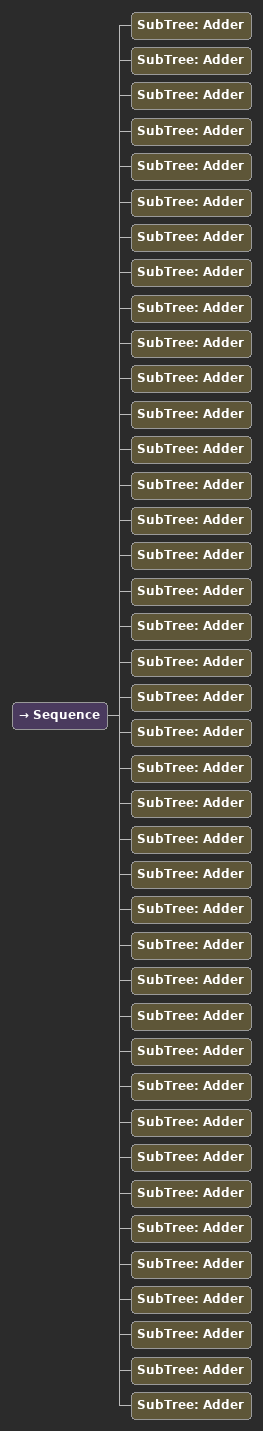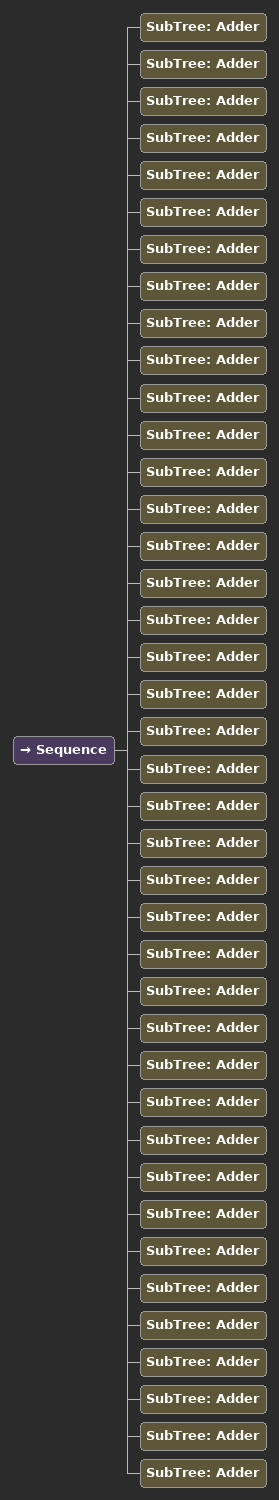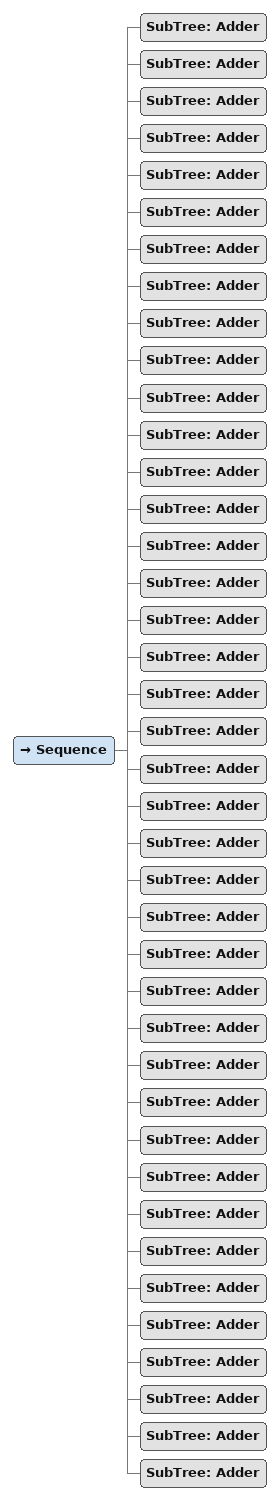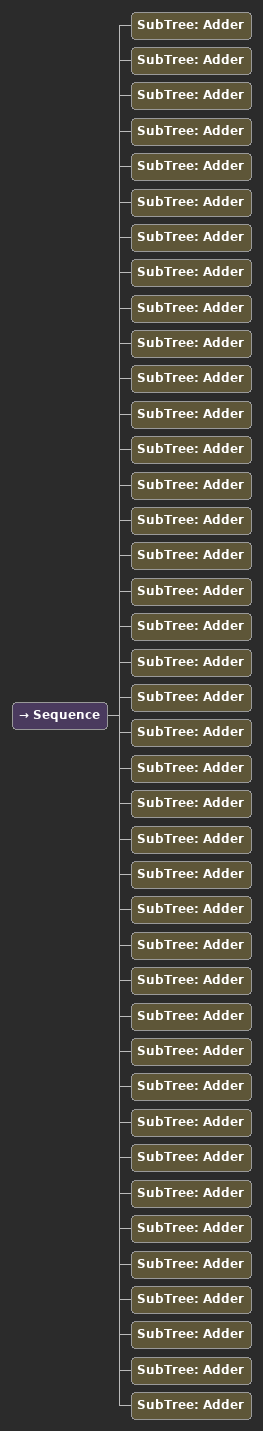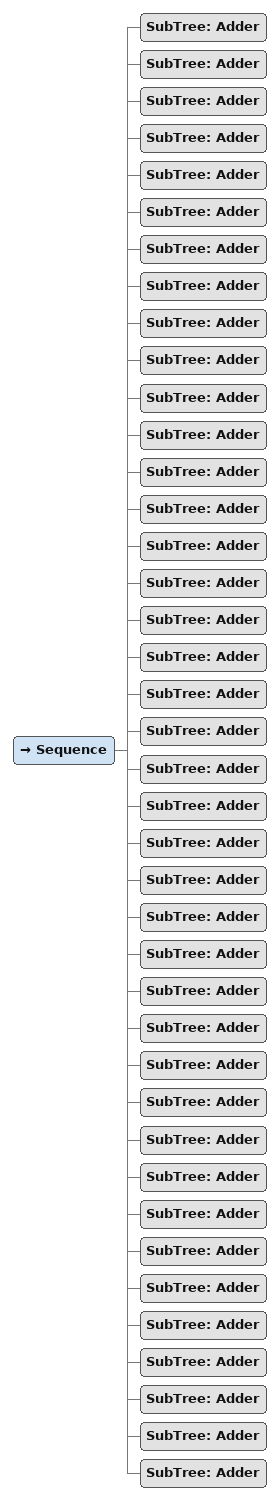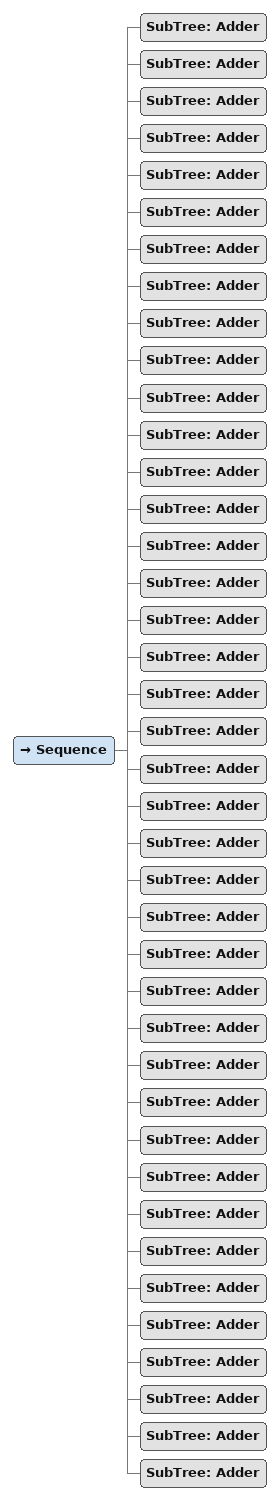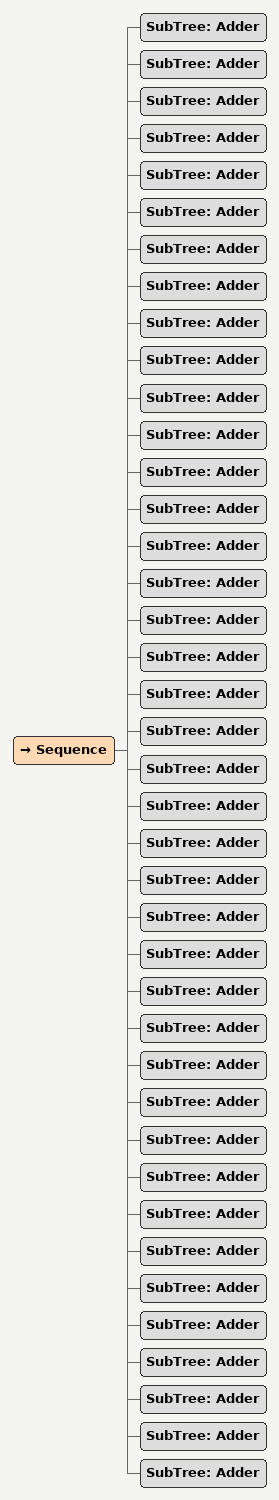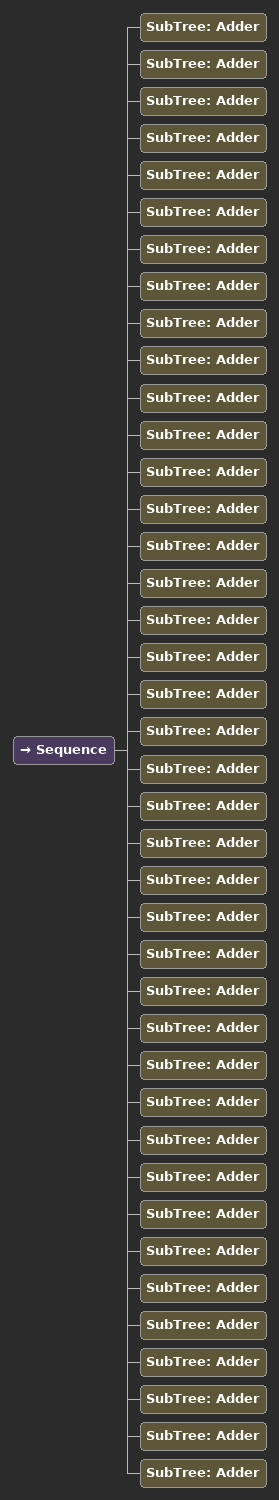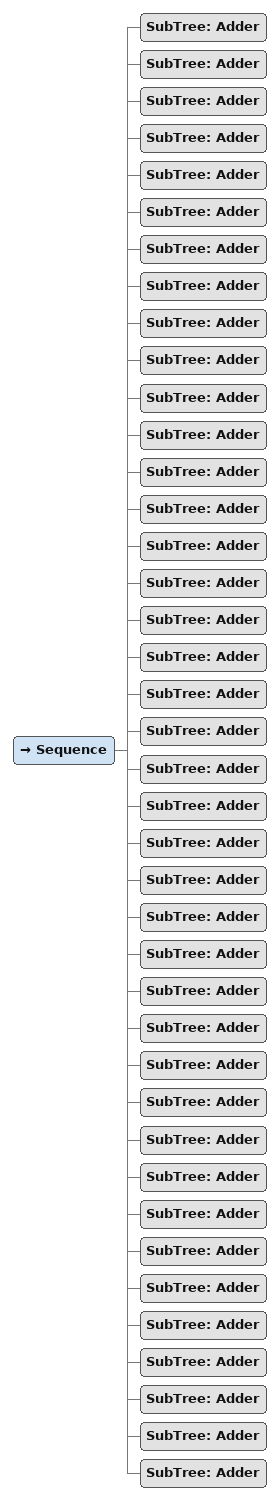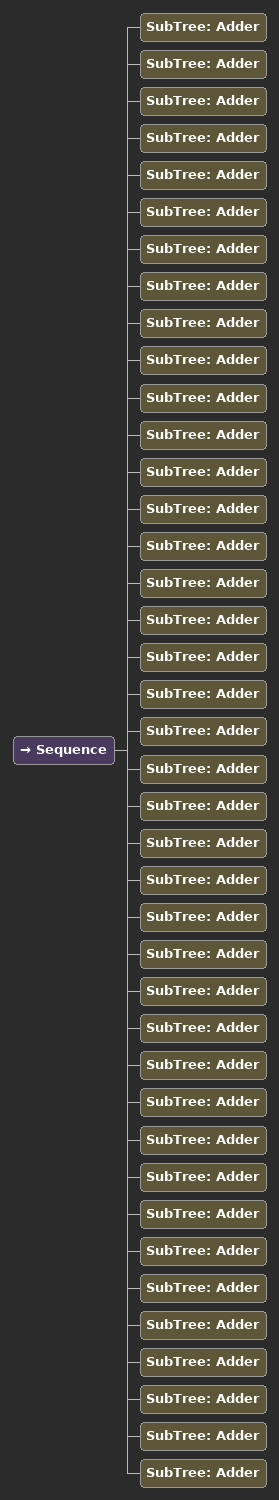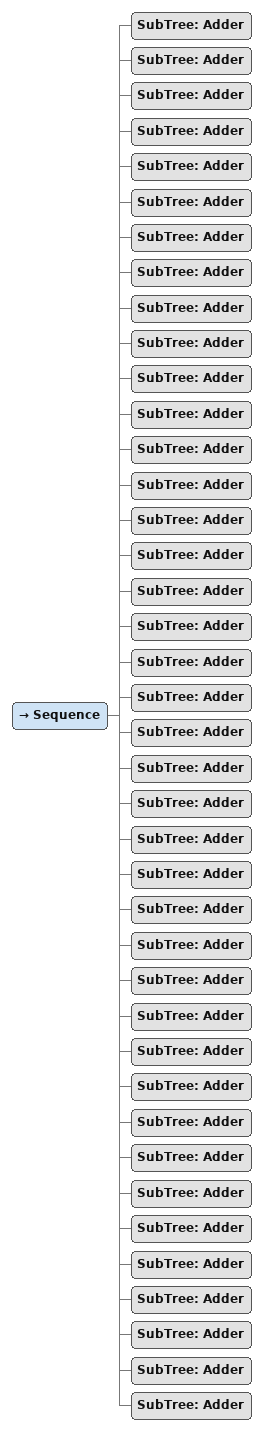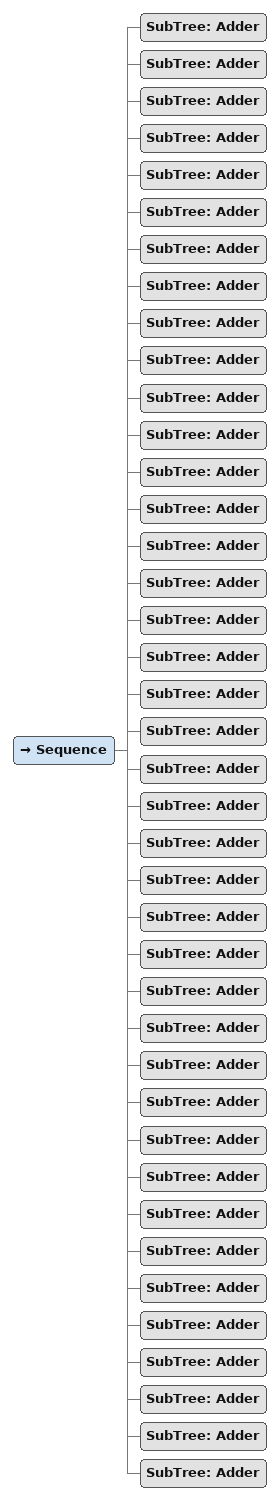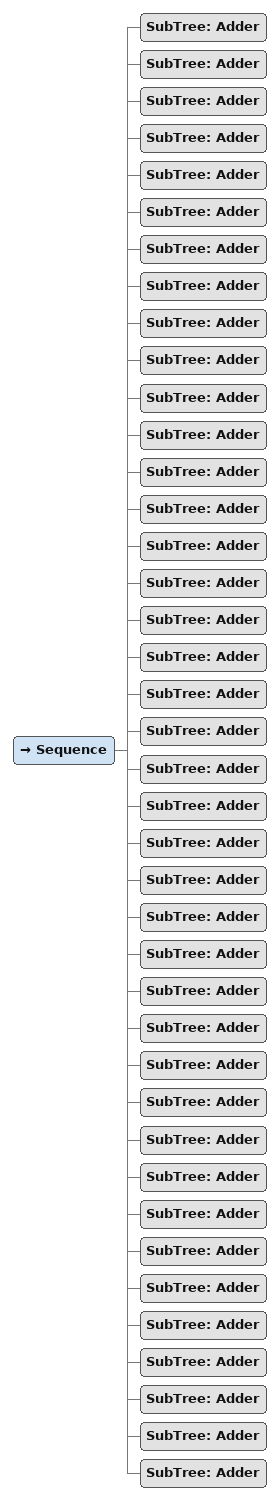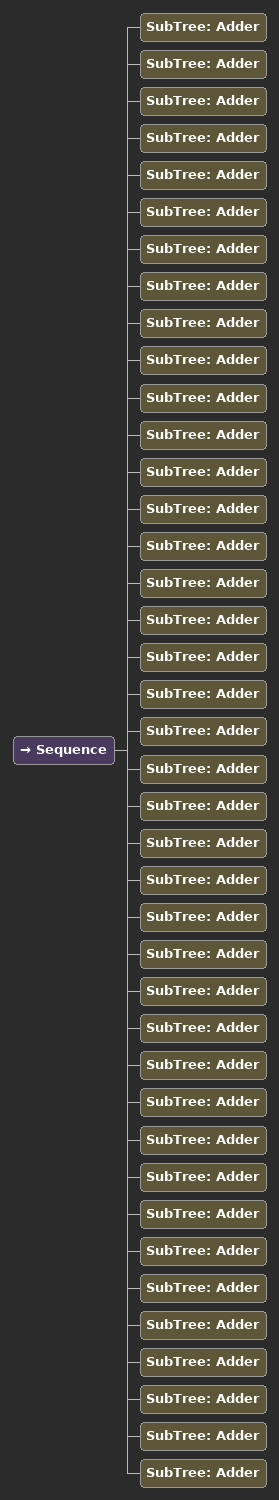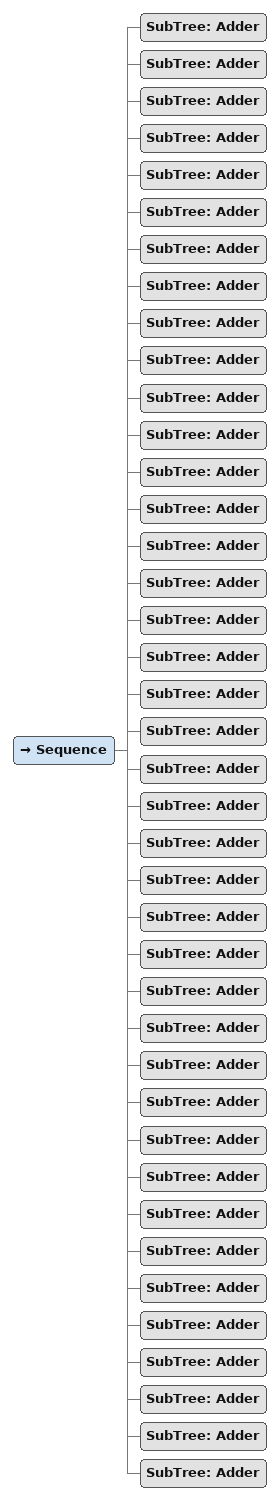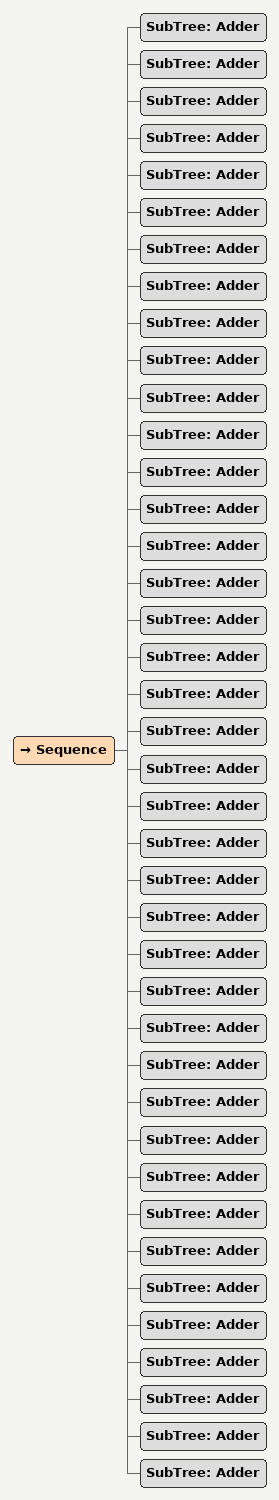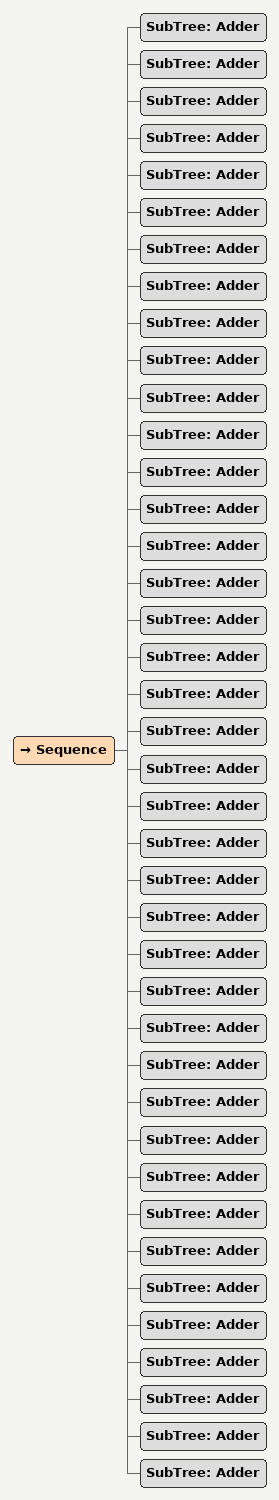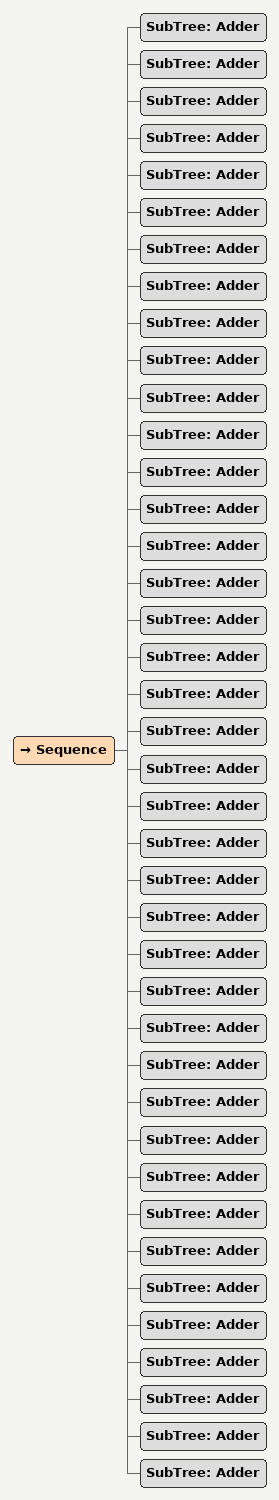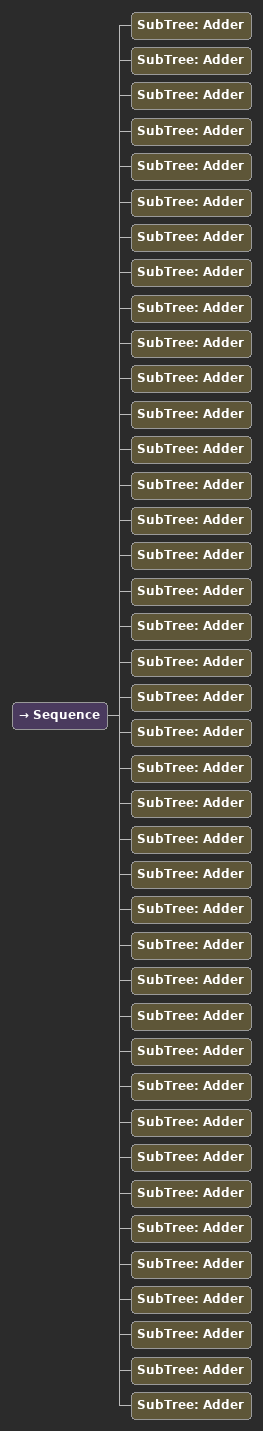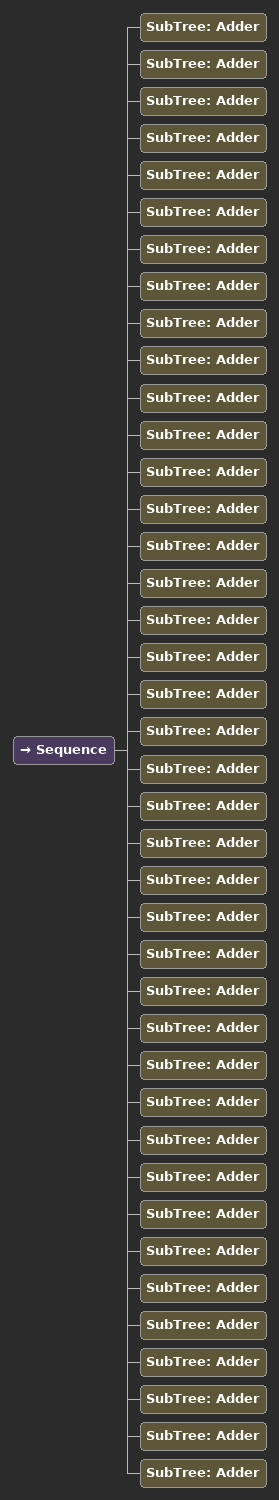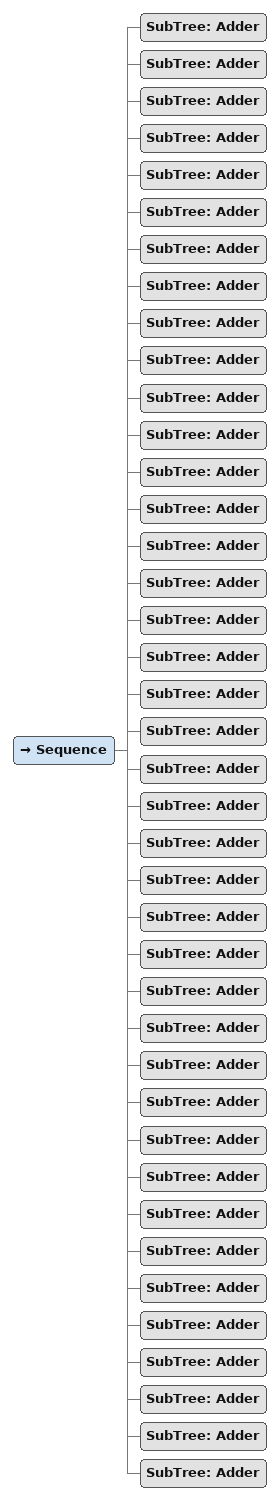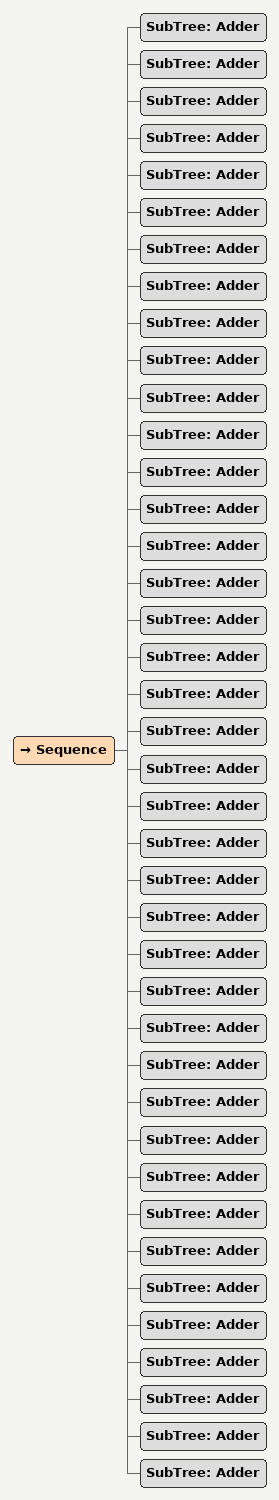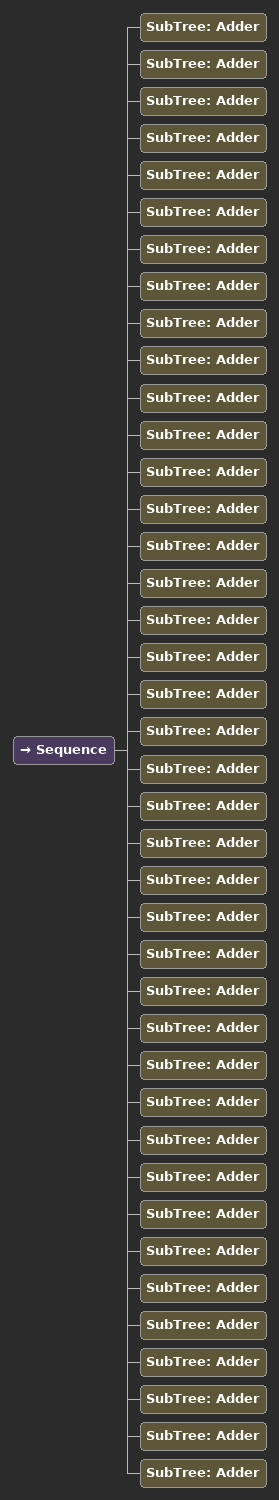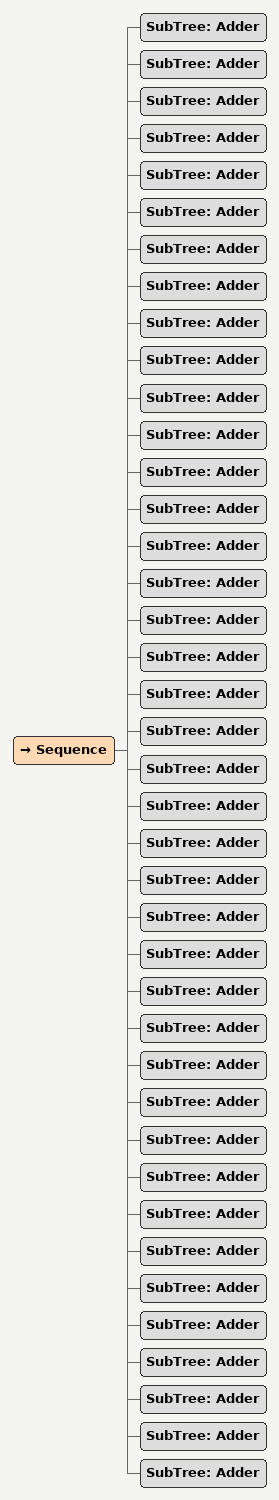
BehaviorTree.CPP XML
<Sequence>
  <SubTree ID="Adder"/>
  <SubTree ID="Adder"/>
  <SubTree ID="Adder"/>
  <SubTree ID="Adder"/>
  <SubTree ID="Adder"/>
  <SubTree ID="Adder"/>
  <SubTree ID="Adder"/>
  <SubTree ID="Adder"/>
  <SubTree ID="Adder"/>
  <SubTree ID="Adder"/>
  <SubTree ID="Adder"/>
  <SubTree ID="Adder"/>
  <SubTree ID="Adder"/>
  <SubTree ID="Adder"/>
  <SubTree ID="Adder"/>
  <SubTree ID="Adder"/>
  <SubTree ID="Adder"/>
  <SubTree ID="Adder"/>
  <SubTree ID="Adder"/>
  <SubTree ID="Adder"/>
  <SubTree ID="Adder"/>
  <SubTree ID="Adder"/>
  <SubTree ID="Adder"/>
  <SubTree ID="Adder"/>
  <SubTree ID="Adder"/>
  <SubTree ID="Adder"/>
  <SubTree ID="Adder"/>
  <SubTree ID="Adder"/>
  <SubTree ID="Adder"/>
  <SubTree ID="Adder"/>
  <SubTree ID="Adder"/>
  <SubTree ID="Adder"/>
  <SubTree ID="Adder"/>
  <SubTree ID="Adder"/>
  <SubTree ID="Adder"/>
  <SubTree ID="Adder"/>
  <SubTree ID="Adder"/>
  <SubTree ID="Adder"/>
  <SubTree ID="Adder"/>
  <SubTree ID="Adder"/>
</Sequence>

<Sequence>
  <SubTree ID="Adder"/>
  <SubTree ID="Adder"/>
  <SubTree ID="Adder"/>
  <SubTree ID="Adder"/>
  <SubTree ID="Adder"/>
  <SubTree ID="Adder"/>
  <SubTree ID="Adder"/>
  <SubTree ID="Adder"/>
  <SubTree ID="Adder"/>
  <SubTree ID="Adder"/>
  <SubTree ID="Adder"/>
  <SubTree ID="Adder"/>
  <SubTree ID="Adder"/>
  <SubTree ID="Adder"/>
  <SubTree ID="Adder"/>
  <SubTree ID="Adder"/>
  <SubTree ID="Adder"/>
  <SubTree ID="Adder"/>
  <SubTree ID="Adder"/>
  <SubTree ID="Adder"/>
  <SubTree ID="Adder"/>
  <SubTree ID="Adder"/>
  <SubTree ID="Adder"/>
  <SubTree ID="Adder"/>
  <SubTree ID="Adder"/>
  <SubTree ID="Adder"/>
  <SubTree ID="Adder"/>
  <SubTree ID="Adder"/>
  <SubTree ID="Adder"/>
  <SubTree ID="Adder"/>
  <SubTree ID="Adder"/>
  <SubTree ID="Adder"/>
  <SubTree ID="Adder"/>
  <SubTree ID="Adder"/>
  <SubTree ID="Adder"/>
  <SubTree ID="Adder"/>
  <SubTree ID="Adder"/>
  <SubTree ID="Adder"/>
  <SubTree ID="Adder"/>
  <SubTree ID="Adder"/>
</Sequence>

<Sequence>
  <SubTree ID="Adder"/>
  <SubTree ID="Adder"/>
  <SubTree ID="Adder"/>
  <SubTree ID="Adder"/>
  <SubTree ID="Adder"/>
  <SubTree ID="Adder"/>
  <SubTree ID="Adder"/>
  <SubTree ID="Adder"/>
  <SubTree ID="Adder"/>
  <SubTree ID="Adder"/>
  <SubTree ID="Adder"/>
  <SubTree ID="Adder"/>
  <SubTree ID="Adder"/>
  <SubTree ID="Adder"/>
  <SubTree ID="Adder"/>
  <SubTree ID="Adder"/>
  <SubTree ID="Adder"/>
  <SubTree ID="Adder"/>
  <SubTree ID="Adder"/>
  <SubTree ID="Adder"/>
  <SubTree ID="Adder"/>
  <SubTree ID="Adder"/>
  <SubTree ID="Adder"/>
  <SubTree ID="Adder"/>
  <SubTree ID="Adder"/>
  <SubTree ID="Adder"/>
  <SubTree ID="Adder"/>
  <SubTree ID="Adder"/>
  <SubTree ID="Adder"/>
  <SubTree ID="Adder"/>
  <SubTree ID="Adder"/>
  <SubTree ID="Adder"/>
  <SubTree ID="Adder"/>
  <SubTree ID="Adder"/>
  <SubTree ID="Adder"/>
  <SubTree ID="Adder"/>
  <SubTree ID="Adder"/>
  <SubTree ID="Adder"/>
  <SubTree ID="Adder"/>
  <SubTree ID="Adder"/>
</Sequence>

<Sequence>
  <SubTree ID="Adder"/>
  <SubTree ID="Adder"/>
  <SubTree ID="Adder"/>
  <SubTree ID="Adder"/>
  <SubTree ID="Adder"/>
  <SubTree ID="Adder"/>
  <SubTree ID="Adder"/>
  <SubTree ID="Adder"/>
  <SubTree ID="Adder"/>
  <SubTree ID="Adder"/>
  <SubTree ID="Adder"/>
  <SubTree ID="Adder"/>
  <SubTree ID="Adder"/>
  <SubTree ID="Adder"/>
  <SubTree ID="Adder"/>
  <SubTree ID="Adder"/>
  <SubTree ID="Adder"/>
  <SubTree ID="Adder"/>
  <SubTree ID="Adder"/>
  <SubTree ID="Adder"/>
  <SubTree ID="Adder"/>
  <SubTree ID="Adder"/>
  <SubTree ID="Adder"/>
  <SubTree ID="Adder"/>
  <SubTree ID="Adder"/>
  <SubTree ID="Adder"/>
  <SubTree ID="Adder"/>
  <SubTree ID="Adder"/>
  <SubTree ID="Adder"/>
  <SubTree ID="Adder"/>
  <SubTree ID="Adder"/>
  <SubTree ID="Adder"/>
  <SubTree ID="Adder"/>
  <SubTree ID="Adder"/>
  <SubTree ID="Adder"/>
  <SubTree ID="Adder"/>
  <SubTree ID="Adder"/>
  <SubTree ID="Adder"/>
  <SubTree ID="Adder"/>
  <SubTree ID="Adder"/>
</Sequence>

<Sequence>
  <SubTree ID="Adder"/>
  <SubTree ID="Adder"/>
  <SubTree ID="Adder"/>
  <SubTree ID="Adder"/>
  <SubTree ID="Adder"/>
  <SubTree ID="Adder"/>
  <SubTree ID="Adder"/>
  <SubTree ID="Adder"/>
  <SubTree ID="Adder"/>
  <SubTree ID="Adder"/>
  <SubTree ID="Adder"/>
  <SubTree ID="Adder"/>
  <SubTree ID="Adder"/>
  <SubTree ID="Adder"/>
  <SubTree ID="Adder"/>
  <SubTree ID="Adder"/>
  <SubTree ID="Adder"/>
  <SubTree ID="Adder"/>
  <SubTree ID="Adder"/>
  <SubTree ID="Adder"/>
  <SubTree ID="Adder"/>
  <SubTree ID="Adder"/>
  <SubTree ID="Adder"/>
  <SubTree ID="Adder"/>
  <SubTree ID="Adder"/>
  <SubTree ID="Adder"/>
  <SubTree ID="Adder"/>
  <SubTree ID="Adder"/>
  <SubTree ID="Adder"/>
  <SubTree ID="Adder"/>
  <SubTree ID="Adder"/>
  <SubTree ID="Adder"/>
  <SubTree ID="Adder"/>
  <SubTree ID="Adder"/>
  <SubTree ID="Adder"/>
  <SubTree ID="Adder"/>
  <SubTree ID="Adder"/>
  <SubTree ID="Adder"/>
  <SubTree ID="Adder"/>
  <SubTree ID="Adder"/>
</Sequence>

<Sequence>
  <SubTree ID="Adder"/>
  <SubTree ID="Adder"/>
  <SubTree ID="Adder"/>
  <SubTree ID="Adder"/>
  <SubTree ID="Adder"/>
  <SubTree ID="Adder"/>
  <SubTree ID="Adder"/>
  <SubTree ID="Adder"/>
  <SubTree ID="Adder"/>
  <SubTree ID="Adder"/>
  <SubTree ID="Adder"/>
  <SubTree ID="Adder"/>
  <SubTree ID="Adder"/>
  <SubTree ID="Adder"/>
  <SubTree ID="Adder"/>
  <SubTree ID="Adder"/>
  <SubTree ID="Adder"/>
  <SubTree ID="Adder"/>
  <SubTree ID="Adder"/>
  <SubTree ID="Adder"/>
  <SubTree ID="Adder"/>
  <SubTree ID="Adder"/>
  <SubTree ID="Adder"/>
  <SubTree ID="Adder"/>
  <SubTree ID="Adder"/>
  <SubTree ID="Adder"/>
  <SubTree ID="Adder"/>
  <SubTree ID="Adder"/>
  <SubTree ID="Adder"/>
  <SubTree ID="Adder"/>
  <SubTree ID="Adder"/>
  <SubTree ID="Adder"/>
  <SubTree ID="Adder"/>
  <SubTree ID="Adder"/>
  <SubTree ID="Adder"/>
  <SubTree ID="Adder"/>
  <SubTree ID="Adder"/>
  <SubTree ID="Adder"/>
  <SubTree ID="Adder"/>
  <SubTree ID="Adder"/>
</Sequence>

<Sequence>
  <SubTree ID="Adder"/>
  <SubTree ID="Adder"/>
  <SubTree ID="Adder"/>
  <SubTree ID="Adder"/>
  <SubTree ID="Adder"/>
  <SubTree ID="Adder"/>
  <SubTree ID="Adder"/>
  <SubTree ID="Adder"/>
  <SubTree ID="Adder"/>
  <SubTree ID="Adder"/>
  <SubTree ID="Adder"/>
  <SubTree ID="Adder"/>
  <SubTree ID="Adder"/>
  <SubTree ID="Adder"/>
  <SubTree ID="Adder"/>
  <SubTree ID="Adder"/>
  <SubTree ID="Adder"/>
  <SubTree ID="Adder"/>
  <SubTree ID="Adder"/>
  <SubTree ID="Adder"/>
  <SubTree ID="Adder"/>
  <SubTree ID="Adder"/>
  <SubTree ID="Adder"/>
  <SubTree ID="Adder"/>
  <SubTree ID="Adder"/>
  <SubTree ID="Adder"/>
  <SubTree ID="Adder"/>
  <SubTree ID="Adder"/>
  <SubTree ID="Adder"/>
  <SubTree ID="Adder"/>
  <SubTree ID="Adder"/>
  <SubTree ID="Adder"/>
  <SubTree ID="Adder"/>
  <SubTree ID="Adder"/>
  <SubTree ID="Adder"/>
  <SubTree ID="Adder"/>
  <SubTree ID="Adder"/>
  <SubTree ID="Adder"/>
  <SubTree ID="Adder"/>
  <SubTree ID="Adder"/>
</Sequence>

<Sequence>
  <SubTree ID="Adder"/>
  <SubTree ID="Adder"/>
  <SubTree ID="Adder"/>
  <SubTree ID="Adder"/>
  <SubTree ID="Adder"/>
  <SubTree ID="Adder"/>
  <SubTree ID="Adder"/>
  <SubTree ID="Adder"/>
  <SubTree ID="Adder"/>
  <SubTree ID="Adder"/>
  <SubTree ID="Adder"/>
  <SubTree ID="Adder"/>
  <SubTree ID="Adder"/>
  <SubTree ID="Adder"/>
  <SubTree ID="Adder"/>
  <SubTree ID="Adder"/>
  <SubTree ID="Adder"/>
  <SubTree ID="Adder"/>
  <SubTree ID="Adder"/>
  <SubTree ID="Adder"/>
  <SubTree ID="Adder"/>
  <SubTree ID="Adder"/>
  <SubTree ID="Adder"/>
  <SubTree ID="Adder"/>
  <SubTree ID="Adder"/>
  <SubTree ID="Adder"/>
  <SubTree ID="Adder"/>
  <SubTree ID="Adder"/>
  <SubTree ID="Adder"/>
  <SubTree ID="Adder"/>
  <SubTree ID="Adder"/>
  <SubTree ID="Adder"/>
  <SubTree ID="Adder"/>
  <SubTree ID="Adder"/>
  <SubTree ID="Adder"/>
  <SubTree ID="Adder"/>
  <SubTree ID="Adder"/>
  <SubTree ID="Adder"/>
  <SubTree ID="Adder"/>
  <SubTree ID="Adder"/>
</Sequence>

<Sequence>
  <SubTree ID="Adder"/>
  <SubTree ID="Adder"/>
  <SubTree ID="Adder"/>
  <SubTree ID="Adder"/>
  <SubTree ID="Adder"/>
  <SubTree ID="Adder"/>
  <SubTree ID="Adder"/>
  <SubTree ID="Adder"/>
  <SubTree ID="Adder"/>
  <SubTree ID="Adder"/>
  <SubTree ID="Adder"/>
  <SubTree ID="Adder"/>
  <SubTree ID="Adder"/>
  <SubTree ID="Adder"/>
  <SubTree ID="Adder"/>
  <SubTree ID="Adder"/>
  <SubTree ID="Adder"/>
  <SubTree ID="Adder"/>
  <SubTree ID="Adder"/>
  <SubTree ID="Adder"/>
  <SubTree ID="Adder"/>
  <SubTree ID="Adder"/>
  <SubTree ID="Adder"/>
  <SubTree ID="Adder"/>
  <SubTree ID="Adder"/>
  <SubTree ID="Adder"/>
  <SubTree ID="Adder"/>
  <SubTree ID="Adder"/>
  <SubTree ID="Adder"/>
  <SubTree ID="Adder"/>
  <SubTree ID="Adder"/>
  <SubTree ID="Adder"/>
  <SubTree ID="Adder"/>
  <SubTree ID="Adder"/>
  <SubTree ID="Adder"/>
  <SubTree ID="Adder"/>
  <SubTree ID="Adder"/>
  <SubTree ID="Adder"/>
  <SubTree ID="Adder"/>
  <SubTree ID="Adder"/>
</Sequence>

<Sequence>
  <SubTree ID="Adder"/>
  <SubTree ID="Adder"/>
  <SubTree ID="Adder"/>
  <SubTree ID="Adder"/>
  <SubTree ID="Adder"/>
  <SubTree ID="Adder"/>
  <SubTree ID="Adder"/>
  <SubTree ID="Adder"/>
  <SubTree ID="Adder"/>
  <SubTree ID="Adder"/>
  <SubTree ID="Adder"/>
  <SubTree ID="Adder"/>
  <SubTree ID="Adder"/>
  <SubTree ID="Adder"/>
  <SubTree ID="Adder"/>
  <SubTree ID="Adder"/>
  <SubTree ID="Adder"/>
  <SubTree ID="Adder"/>
  <SubTree ID="Adder"/>
  <SubTree ID="Adder"/>
  <SubTree ID="Adder"/>
  <SubTree ID="Adder"/>
  <SubTree ID="Adder"/>
  <SubTree ID="Adder"/>
  <SubTree ID="Adder"/>
  <SubTree ID="Adder"/>
  <SubTree ID="Adder"/>
  <SubTree ID="Adder"/>
  <SubTree ID="Adder"/>
  <SubTree ID="Adder"/>
  <SubTree ID="Adder"/>
  <SubTree ID="Adder"/>
  <SubTree ID="Adder"/>
  <SubTree ID="Adder"/>
  <SubTree ID="Adder"/>
  <SubTree ID="Adder"/>
  <SubTree ID="Adder"/>
  <SubTree ID="Adder"/>
  <SubTree ID="Adder"/>
  <SubTree ID="Adder"/>
</Sequence>

<Sequence>
  <SubTree ID="Adder"/>
  <SubTree ID="Adder"/>
  <SubTree ID="Adder"/>
  <SubTree ID="Adder"/>
  <SubTree ID="Adder"/>
  <SubTree ID="Adder"/>
  <SubTree ID="Adder"/>
  <SubTree ID="Adder"/>
  <SubTree ID="Adder"/>
  <SubTree ID="Adder"/>
  <SubTree ID="Adder"/>
  <SubTree ID="Adder"/>
  <SubTree ID="Adder"/>
  <SubTree ID="Adder"/>
  <SubTree ID="Adder"/>
  <SubTree ID="Adder"/>
  <SubTree ID="Adder"/>
  <SubTree ID="Adder"/>
  <SubTree ID="Adder"/>
  <SubTree ID="Adder"/>
  <SubTree ID="Adder"/>
  <SubTree ID="Adder"/>
  <SubTree ID="Adder"/>
  <SubTree ID="Adder"/>
  <SubTree ID="Adder"/>
  <SubTree ID="Adder"/>
  <SubTree ID="Adder"/>
  <SubTree ID="Adder"/>
  <SubTree ID="Adder"/>
  <SubTree ID="Adder"/>
  <SubTree ID="Adder"/>
  <SubTree ID="Adder"/>
  <SubTree ID="Adder"/>
  <SubTree ID="Adder"/>
  <SubTree ID="Adder"/>
  <SubTree ID="Adder"/>
  <SubTree ID="Adder"/>
  <SubTree ID="Adder"/>
  <SubTree ID="Adder"/>
  <SubTree ID="Adder"/>
</Sequence>

<Sequence>
  <SubTree ID="Adder"/>
  <SubTree ID="Adder"/>
  <SubTree ID="Adder"/>
  <SubTree ID="Adder"/>
  <SubTree ID="Adder"/>
  <SubTree ID="Adder"/>
  <SubTree ID="Adder"/>
  <SubTree ID="Adder"/>
  <SubTree ID="Adder"/>
  <SubTree ID="Adder"/>
  <SubTree ID="Adder"/>
  <SubTree ID="Adder"/>
  <SubTree ID="Adder"/>
  <SubTree ID="Adder"/>
  <SubTree ID="Adder"/>
  <SubTree ID="Adder"/>
  <SubTree ID="Adder"/>
  <SubTree ID="Adder"/>
  <SubTree ID="Adder"/>
  <SubTree ID="Adder"/>
  <SubTree ID="Adder"/>
  <SubTree ID="Adder"/>
  <SubTree ID="Adder"/>
  <SubTree ID="Adder"/>
  <SubTree ID="Adder"/>
  <SubTree ID="Adder"/>
  <SubTree ID="Adder"/>
  <SubTree ID="Adder"/>
  <SubTree ID="Adder"/>
  <SubTree ID="Adder"/>
  <SubTree ID="Adder"/>
  <SubTree ID="Adder"/>
  <SubTree ID="Adder"/>
  <SubTree ID="Adder"/>
  <SubTree ID="Adder"/>
  <SubTree ID="Adder"/>
  <SubTree ID="Adder"/>
  <SubTree ID="Adder"/>
  <SubTree ID="Adder"/>
  <SubTree ID="Adder"/>
</Sequence>

<Sequence>
  <SubTree ID="Adder"/>
  <SubTree ID="Adder"/>
  <SubTree ID="Adder"/>
  <SubTree ID="Adder"/>
  <SubTree ID="Adder"/>
  <SubTree ID="Adder"/>
  <SubTree ID="Adder"/>
  <SubTree ID="Adder"/>
  <SubTree ID="Adder"/>
  <SubTree ID="Adder"/>
  <SubTree ID="Adder"/>
  <SubTree ID="Adder"/>
  <SubTree ID="Adder"/>
  <SubTree ID="Adder"/>
  <SubTree ID="Adder"/>
  <SubTree ID="Adder"/>
  <SubTree ID="Adder"/>
  <SubTree ID="Adder"/>
  <SubTree ID="Adder"/>
  <SubTree ID="Adder"/>
  <SubTree ID="Adder"/>
  <SubTree ID="Adder"/>
  <SubTree ID="Adder"/>
  <SubTree ID="Adder"/>
  <SubTree ID="Adder"/>
  <SubTree ID="Adder"/>
  <SubTree ID="Adder"/>
  <SubTree ID="Adder"/>
  <SubTree ID="Adder"/>
  <SubTree ID="Adder"/>
  <SubTree ID="Adder"/>
  <SubTree ID="Adder"/>
  <SubTree ID="Adder"/>
  <SubTree ID="Adder"/>
  <SubTree ID="Adder"/>
  <SubTree ID="Adder"/>
  <SubTree ID="Adder"/>
  <SubTree ID="Adder"/>
  <SubTree ID="Adder"/>
  <SubTree ID="Adder"/>
</Sequence>

<Sequence>
  <SubTree ID="Adder"/>
  <SubTree ID="Adder"/>
  <SubTree ID="Adder"/>
  <SubTree ID="Adder"/>
  <SubTree ID="Adder"/>
  <SubTree ID="Adder"/>
  <SubTree ID="Adder"/>
  <SubTree ID="Adder"/>
  <SubTree ID="Adder"/>
  <SubTree ID="Adder"/>
  <SubTree ID="Adder"/>
  <SubTree ID="Adder"/>
  <SubTree ID="Adder"/>
  <SubTree ID="Adder"/>
  <SubTree ID="Adder"/>
  <SubTree ID="Adder"/>
  <SubTree ID="Adder"/>
  <SubTree ID="Adder"/>
  <SubTree ID="Adder"/>
  <SubTree ID="Adder"/>
  <SubTree ID="Adder"/>
  <SubTree ID="Adder"/>
  <SubTree ID="Adder"/>
  <SubTree ID="Adder"/>
  <SubTree ID="Adder"/>
  <SubTree ID="Adder"/>
  <SubTree ID="Adder"/>
  <SubTree ID="Adder"/>
  <SubTree ID="Adder"/>
  <SubTree ID="Adder"/>
  <SubTree ID="Adder"/>
  <SubTree ID="Adder"/>
  <SubTree ID="Adder"/>
  <SubTree ID="Adder"/>
  <SubTree ID="Adder"/>
  <SubTree ID="Adder"/>
  <SubTree ID="Adder"/>
  <SubTree ID="Adder"/>
  <SubTree ID="Adder"/>
  <SubTree ID="Adder"/>
</Sequence>

<Sequence>
  <SubTree ID="Adder"/>
  <SubTree ID="Adder"/>
  <SubTree ID="Adder"/>
  <SubTree ID="Adder"/>
  <SubTree ID="Adder"/>
  <SubTree ID="Adder"/>
  <SubTree ID="Adder"/>
  <SubTree ID="Adder"/>
  <SubTree ID="Adder"/>
  <SubTree ID="Adder"/>
  <SubTree ID="Adder"/>
  <SubTree ID="Adder"/>
  <SubTree ID="Adder"/>
  <SubTree ID="Adder"/>
  <SubTree ID="Adder"/>
  <SubTree ID="Adder"/>
  <SubTree ID="Adder"/>
  <SubTree ID="Adder"/>
  <SubTree ID="Adder"/>
  <SubTree ID="Adder"/>
  <SubTree ID="Adder"/>
  <SubTree ID="Adder"/>
  <SubTree ID="Adder"/>
  <SubTree ID="Adder"/>
  <SubTree ID="Adder"/>
  <SubTree ID="Adder"/>
  <SubTree ID="Adder"/>
  <SubTree ID="Adder"/>
  <SubTree ID="Adder"/>
  <SubTree ID="Adder"/>
  <SubTree ID="Adder"/>
  <SubTree ID="Adder"/>
  <SubTree ID="Adder"/>
  <SubTree ID="Adder"/>
  <SubTree ID="Adder"/>
  <SubTree ID="Adder"/>
  <SubTree ID="Adder"/>
  <SubTree ID="Adder"/>
  <SubTree ID="Adder"/>
  <SubTree ID="Adder"/>
</Sequence>

<Sequence>
  <SubTree ID="Adder"/>
  <SubTree ID="Adder"/>
  <SubTree ID="Adder"/>
  <SubTree ID="Adder"/>
  <SubTree ID="Adder"/>
  <SubTree ID="Adder"/>
  <SubTree ID="Adder"/>
  <SubTree ID="Adder"/>
  <SubTree ID="Adder"/>
  <SubTree ID="Adder"/>
  <SubTree ID="Adder"/>
  <SubTree ID="Adder"/>
  <SubTree ID="Adder"/>
  <SubTree ID="Adder"/>
  <SubTree ID="Adder"/>
  <SubTree ID="Adder"/>
  <SubTree ID="Adder"/>
  <SubTree ID="Adder"/>
  <SubTree ID="Adder"/>
  <SubTree ID="Adder"/>
  <SubTree ID="Adder"/>
  <SubTree ID="Adder"/>
  <SubTree ID="Adder"/>
  <SubTree ID="Adder"/>
  <SubTree ID="Adder"/>
  <SubTree ID="Adder"/>
  <SubTree ID="Adder"/>
  <SubTree ID="Adder"/>
  <SubTree ID="Adder"/>
  <SubTree ID="Adder"/>
  <SubTree ID="Adder"/>
  <SubTree ID="Adder"/>
  <SubTree ID="Adder"/>
  <SubTree ID="Adder"/>
  <SubTree ID="Adder"/>
  <SubTree ID="Adder"/>
  <SubTree ID="Adder"/>
  <SubTree ID="Adder"/>
  <SubTree ID="Adder"/>
  <SubTree ID="Adder"/>
</Sequence>

<Sequence>
  <SubTree ID="Adder"/>
  <SubTree ID="Adder"/>
  <SubTree ID="Adder"/>
  <SubTree ID="Adder"/>
  <SubTree ID="Adder"/>
  <SubTree ID="Adder"/>
  <SubTree ID="Adder"/>
  <SubTree ID="Adder"/>
  <SubTree ID="Adder"/>
  <SubTree ID="Adder"/>
  <SubTree ID="Adder"/>
  <SubTree ID="Adder"/>
  <SubTree ID="Adder"/>
  <SubTree ID="Adder"/>
  <SubTree ID="Adder"/>
  <SubTree ID="Adder"/>
  <SubTree ID="Adder"/>
  <SubTree ID="Adder"/>
  <SubTree ID="Adder"/>
  <SubTree ID="Adder"/>
  <SubTree ID="Adder"/>
  <SubTree ID="Adder"/>
  <SubTree ID="Adder"/>
  <SubTree ID="Adder"/>
  <SubTree ID="Adder"/>
  <SubTree ID="Adder"/>
  <SubTree ID="Adder"/>
  <SubTree ID="Adder"/>
  <SubTree ID="Adder"/>
  <SubTree ID="Adder"/>
  <SubTree ID="Adder"/>
  <SubTree ID="Adder"/>
  <SubTree ID="Adder"/>
  <SubTree ID="Adder"/>
  <SubTree ID="Adder"/>
  <SubTree ID="Adder"/>
  <SubTree ID="Adder"/>
  <SubTree ID="Adder"/>
  <SubTree ID="Adder"/>
  <SubTree ID="Adder"/>
</Sequence>

<Sequence>
  <SubTree ID="Adder"/>
  <SubTree ID="Adder"/>
  <SubTree ID="Adder"/>
  <SubTree ID="Adder"/>
  <SubTree ID="Adder"/>
  <SubTree ID="Adder"/>
  <SubTree ID="Adder"/>
  <SubTree ID="Adder"/>
  <SubTree ID="Adder"/>
  <SubTree ID="Adder"/>
  <SubTree ID="Adder"/>
  <SubTree ID="Adder"/>
  <SubTree ID="Adder"/>
  <SubTree ID="Adder"/>
  <SubTree ID="Adder"/>
  <SubTree ID="Adder"/>
  <SubTree ID="Adder"/>
  <SubTree ID="Adder"/>
  <SubTree ID="Adder"/>
  <SubTree ID="Adder"/>
  <SubTree ID="Adder"/>
  <SubTree ID="Adder"/>
  <SubTree ID="Adder"/>
  <SubTree ID="Adder"/>
  <SubTree ID="Adder"/>
  <SubTree ID="Adder"/>
  <SubTree ID="Adder"/>
  <SubTree ID="Adder"/>
  <SubTree ID="Adder"/>
  <SubTree ID="Adder"/>
  <SubTree ID="Adder"/>
  <SubTree ID="Adder"/>
  <SubTree ID="Adder"/>
  <SubTree ID="Adder"/>
  <SubTree ID="Adder"/>
  <SubTree ID="Adder"/>
  <SubTree ID="Adder"/>
  <SubTree ID="Adder"/>
  <SubTree ID="Adder"/>
  <SubTree ID="Adder"/>
</Sequence>

<Sequence>
  <SubTree ID="Adder"/>
  <SubTree ID="Adder"/>
  <SubTree ID="Adder"/>
  <SubTree ID="Adder"/>
  <SubTree ID="Adder"/>
  <SubTree ID="Adder"/>
  <SubTree ID="Adder"/>
  <SubTree ID="Adder"/>
  <SubTree ID="Adder"/>
  <SubTree ID="Adder"/>
  <SubTree ID="Adder"/>
  <SubTree ID="Adder"/>
  <SubTree ID="Adder"/>
  <SubTree ID="Adder"/>
  <SubTree ID="Adder"/>
  <SubTree ID="Adder"/>
  <SubTree ID="Adder"/>
  <SubTree ID="Adder"/>
  <SubTree ID="Adder"/>
  <SubTree ID="Adder"/>
  <SubTree ID="Adder"/>
  <SubTree ID="Adder"/>
  <SubTree ID="Adder"/>
  <SubTree ID="Adder"/>
  <SubTree ID="Adder"/>
  <SubTree ID="Adder"/>
  <SubTree ID="Adder"/>
  <SubTree ID="Adder"/>
  <SubTree ID="Adder"/>
  <SubTree ID="Adder"/>
  <SubTree ID="Adder"/>
  <SubTree ID="Adder"/>
  <SubTree ID="Adder"/>
  <SubTree ID="Adder"/>
  <SubTree ID="Adder"/>
  <SubTree ID="Adder"/>
  <SubTree ID="Adder"/>
  <SubTree ID="Adder"/>
  <SubTree ID="Adder"/>
  <SubTree ID="Adder"/>
</Sequence>

<Sequence>
  <SubTree ID="Adder"/>
  <SubTree ID="Adder"/>
  <SubTree ID="Adder"/>
  <SubTree ID="Adder"/>
  <SubTree ID="Adder"/>
  <SubTree ID="Adder"/>
  <SubTree ID="Adder"/>
  <SubTree ID="Adder"/>
  <SubTree ID="Adder"/>
  <SubTree ID="Adder"/>
  <SubTree ID="Adder"/>
  <SubTree ID="Adder"/>
  <SubTree ID="Adder"/>
  <SubTree ID="Adder"/>
  <SubTree ID="Adder"/>
  <SubTree ID="Adder"/>
  <SubTree ID="Adder"/>
  <SubTree ID="Adder"/>
  <SubTree ID="Adder"/>
  <SubTree ID="Adder"/>
  <SubTree ID="Adder"/>
  <SubTree ID="Adder"/>
  <SubTree ID="Adder"/>
  <SubTree ID="Adder"/>
  <SubTree ID="Adder"/>
  <SubTree ID="Adder"/>
  <SubTree ID="Adder"/>
  <SubTree ID="Adder"/>
  <SubTree ID="Adder"/>
  <SubTree ID="Adder"/>
  <SubTree ID="Adder"/>
  <SubTree ID="Adder"/>
  <SubTree ID="Adder"/>
  <SubTree ID="Adder"/>
  <SubTree ID="Adder"/>
  <SubTree ID="Adder"/>
  <SubTree ID="Adder"/>
  <SubTree ID="Adder"/>
  <SubTree ID="Adder"/>
  <SubTree ID="Adder"/>
</Sequence>

<Sequence>
  <SubTree ID="Adder"/>
  <SubTree ID="Adder"/>
  <SubTree ID="Adder"/>
  <SubTree ID="Adder"/>
  <SubTree ID="Adder"/>
  <SubTree ID="Adder"/>
  <SubTree ID="Adder"/>
  <SubTree ID="Adder"/>
  <SubTree ID="Adder"/>
  <SubTree ID="Adder"/>
  <SubTree ID="Adder"/>
  <SubTree ID="Adder"/>
  <SubTree ID="Adder"/>
  <SubTree ID="Adder"/>
  <SubTree ID="Adder"/>
  <SubTree ID="Adder"/>
  <SubTree ID="Adder"/>
  <SubTree ID="Adder"/>
  <SubTree ID="Adder"/>
  <SubTree ID="Adder"/>
  <SubTree ID="Adder"/>
  <SubTree ID="Adder"/>
  <SubTree ID="Adder"/>
  <SubTree ID="Adder"/>
  <SubTree ID="Adder"/>
  <SubTree ID="Adder"/>
  <SubTree ID="Adder"/>
  <SubTree ID="Adder"/>
  <SubTree ID="Adder"/>
  <SubTree ID="Adder"/>
  <SubTree ID="Adder"/>
  <SubTree ID="Adder"/>
  <SubTree ID="Adder"/>
  <SubTree ID="Adder"/>
  <SubTree ID="Adder"/>
  <SubTree ID="Adder"/>
  <SubTree ID="Adder"/>
  <SubTree ID="Adder"/>
  <SubTree ID="Adder"/>
  <SubTree ID="Adder"/>
</Sequence>

<Sequence>
  <SubTree ID="Adder"/>
  <SubTree ID="Adder"/>
  <SubTree ID="Adder"/>
  <SubTree ID="Adder"/>
  <SubTree ID="Adder"/>
  <SubTree ID="Adder"/>
  <SubTree ID="Adder"/>
  <SubTree ID="Adder"/>
  <SubTree ID="Adder"/>
  <SubTree ID="Adder"/>
  <SubTree ID="Adder"/>
  <SubTree ID="Adder"/>
  <SubTree ID="Adder"/>
  <SubTree ID="Adder"/>
  <SubTree ID="Adder"/>
  <SubTree ID="Adder"/>
  <SubTree ID="Adder"/>
  <SubTree ID="Adder"/>
  <SubTree ID="Adder"/>
  <SubTree ID="Adder"/>
  <SubTree ID="Adder"/>
  <SubTree ID="Adder"/>
  <SubTree ID="Adder"/>
  <SubTree ID="Adder"/>
  <SubTree ID="Adder"/>
  <SubTree ID="Adder"/>
  <SubTree ID="Adder"/>
  <SubTree ID="Adder"/>
  <SubTree ID="Adder"/>
  <SubTree ID="Adder"/>
  <SubTree ID="Adder"/>
  <SubTree ID="Adder"/>
  <SubTree ID="Adder"/>
  <SubTree ID="Adder"/>
  <SubTree ID="Adder"/>
  <SubTree ID="Adder"/>
  <SubTree ID="Adder"/>
  <SubTree ID="Adder"/>
  <SubTree ID="Adder"/>
  <SubTree ID="Adder"/>
</Sequence>

<Sequence>
  <SubTree ID="Adder"/>
  <SubTree ID="Adder"/>
  <SubTree ID="Adder"/>
  <SubTree ID="Adder"/>
  <SubTree ID="Adder"/>
  <SubTree ID="Adder"/>
  <SubTree ID="Adder"/>
  <SubTree ID="Adder"/>
  <SubTree ID="Adder"/>
  <SubTree ID="Adder"/>
  <SubTree ID="Adder"/>
  <SubTree ID="Adder"/>
  <SubTree ID="Adder"/>
  <SubTree ID="Adder"/>
  <SubTree ID="Adder"/>
  <SubTree ID="Adder"/>
  <SubTree ID="Adder"/>
  <SubTree ID="Adder"/>
  <SubTree ID="Adder"/>
  <SubTree ID="Adder"/>
  <SubTree ID="Adder"/>
  <SubTree ID="Adder"/>
  <SubTree ID="Adder"/>
  <SubTree ID="Adder"/>
  <SubTree ID="Adder"/>
  <SubTree ID="Adder"/>
  <SubTree ID="Adder"/>
  <SubTree ID="Adder"/>
  <SubTree ID="Adder"/>
  <SubTree ID="Adder"/>
  <SubTree ID="Adder"/>
  <SubTree ID="Adder"/>
  <SubTree ID="Adder"/>
  <SubTree ID="Adder"/>
  <SubTree ID="Adder"/>
  <SubTree ID="Adder"/>
  <SubTree ID="Adder"/>
  <SubTree ID="Adder"/>
  <SubTree ID="Adder"/>
  <SubTree ID="Adder"/>
</Sequence>

<Sequence>
  <SubTree ID="Adder"/>
  <SubTree ID="Adder"/>
  <SubTree ID="Adder"/>
  <SubTree ID="Adder"/>
  <SubTree ID="Adder"/>
  <SubTree ID="Adder"/>
  <SubTree ID="Adder"/>
  <SubTree ID="Adder"/>
  <SubTree ID="Adder"/>
  <SubTree ID="Adder"/>
  <SubTree ID="Adder"/>
  <SubTree ID="Adder"/>
  <SubTree ID="Adder"/>
  <SubTree ID="Adder"/>
  <SubTree ID="Adder"/>
  <SubTree ID="Adder"/>
  <SubTree ID="Adder"/>
  <SubTree ID="Adder"/>
  <SubTree ID="Adder"/>
  <SubTree ID="Adder"/>
  <SubTree ID="Adder"/>
  <SubTree ID="Adder"/>
  <SubTree ID="Adder"/>
  <SubTree ID="Adder"/>
  <SubTree ID="Adder"/>
  <SubTree ID="Adder"/>
  <SubTree ID="Adder"/>
  <SubTree ID="Adder"/>
  <SubTree ID="Adder"/>
  <SubTree ID="Adder"/>
  <SubTree ID="Adder"/>
  <SubTree ID="Adder"/>
  <SubTree ID="Adder"/>
  <SubTree ID="Adder"/>
  <SubTree ID="Adder"/>
  <SubTree ID="Adder"/>
  <SubTree ID="Adder"/>
  <SubTree ID="Adder"/>
  <SubTree ID="Adder"/>
  <SubTree ID="Adder"/>
</Sequence>
